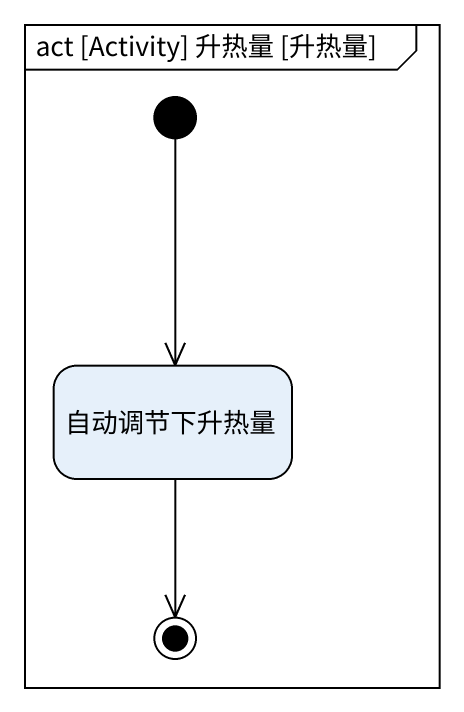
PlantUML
@startuml
mainframe act [Activity] 升热量 [升热量]
hide empty description
state 自动调节下升热量
[*] --> 自动调节下升热量
自动调节下升热量 --> [*]
@enduml
